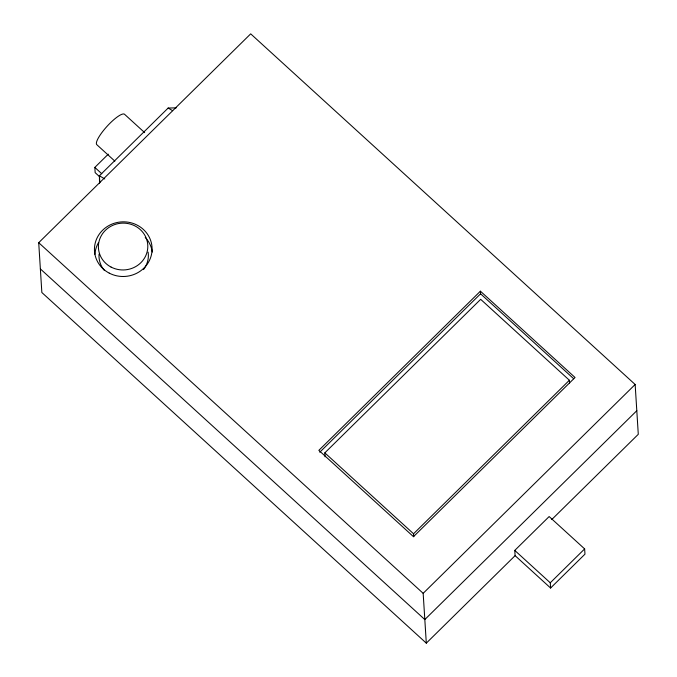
<?xml version="1.0" encoding="UTF-8"?>
<svg xmlns="http://www.w3.org/2000/svg" width="677" height="677" viewBox="0 0 677 677"><rect width="100%" height="100%" fill="white"/><g stroke="black" fill="none" stroke-linecap="round" stroke-linejoin="round"><path stroke-width="1.02" d="M99.79 176.875L95.161 172.652L94.831 167.414L108.286 154.161M176.257 107.863L168.158 108.041L99.409 175.775L99.536 183.129M515.104 555.656L550.596 588.025L584.97 554.158L584.64 548.912L549.149 516.551L514.774 550.418L515.104 555.656L426.307 643.15L41.847 292.515L38.716 242.696L250.693 33.85L635.153 384.485L638.284 434.304L551.738 519.572M480.408 291.186L318.85 450.357L413.478 536.675L575.044 377.495L480.408 291.186L480.577 293.81L573.656 378.705M319.764 452.244L480.577 293.81M325.078 456.789L324.833 452.862L480.67 299.327L569.391 380.246L569.577 383.19M413.74 536.726L413.554 533.772L569.391 380.246M426.307 643.15L423.167 593.331L635.153 384.485M636.803 410.702L424.817 619.557L40.366 268.913M550.596 588.025L550.266 582.787L584.64 548.912M168.158 108.041L172.618 110.673M104.757 178.94L99.409 175.775L99.841 182.655M144.666 132.633L124.433 114.176A20.589 4.841 -47.6 0 0 106.594 126.827A20.589 4.841 -47.6 0 0 96.972 144.827L114.878 161.16M94.831 167.414L101.778 173.744M514.774 550.418L550.266 582.787M324.833 452.862L413.554 533.772M38.716 242.696L423.167 593.331M148.119 252.132A24.71 23.416 -3.6 0 1 145.775 266.069M145.276 266.966A24.71 23.416 -3.6 0 1 143.524 269.556M104.326 270.394A24.71 23.416 -3.6 0 1 99.045 254.213M94.915 254.298A28.823 27.317 -3.6 0 1 98.504 242.594M145.225 237.424A28.823 27.317 -3.6 0 1 152.274 252.047M111.096 267.085A24.71 23.416 -3.6 0 0 147.806 246.013A24.71 23.416 -3.6 0 0 110.419 226.524A24.71 23.416 -3.6 0 0 111.096 267.085M109.259 273.136A28.823 27.317 -3.6 0 0 152.088 248.544A28.823 27.317 -3.6 0 0 108.464 225.813A28.823 27.317 -3.6 0 0 109.259 273.136"/></g></svg>
